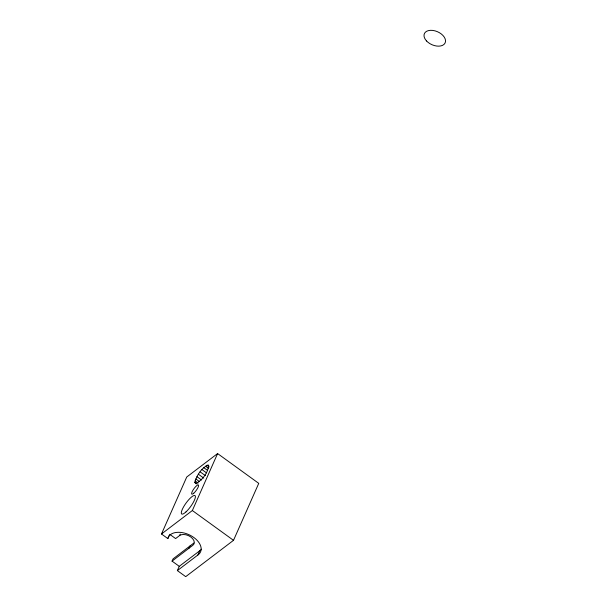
<?xml version="1.0" encoding="UTF-8"?>
<svg xmlns="http://www.w3.org/2000/svg" width="607" height="607" viewBox="0 0 607 607"><rect width="100%" height="100%" fill="white"/><g stroke="black" fill="none" stroke-linecap="round" stroke-linejoin="round"><path stroke-width="0.91" d="M194.801 482.375C196.706 475.41 201.387 468.126 208.011 464.962L208.694 465.296C208.133 472.694 202.245 480.304 195.697 483.665L194.801 482.375L197.085 484.037M167.835 538.584L168.655 536.489A17.747 11.025 23.9 0 1 192.457 536.558A17.747 11.025 23.9 0 1 197.882 555.01L177.365 570.603L185.719 576.65L233.505 540.329L258.749 483.362L217.594 453.558L186.736 477.019L161.485 533.985L167.835 538.584L169.353 535.162M169.732 534.312L175.613 538.576L179.551 535.586L180.211 534.092M161.485 533.985L192.351 510.533L217.594 453.558M201.463 549.198A17.747 11.025 23.9 0 1 199.779 550.739L179.262 566.331L172.062 561.126L173.056 558.888L193.891 543.007M177.365 570.603L179.262 566.331M172.062 561.126L188.959 548.242L189.953 546.004M197.882 555.01L199.779 550.739M188.959 548.242L192.897 545.245A8.521 5.288 23.9 0 0 190.773 536.96A8.521 5.288 23.9 0 0 179.551 535.586M206.911 465.258L209.195 466.912M205.462 466.176L208.512 468.384M203.77 467.648L207.579 470.41M201.949 469.575L206.517 472.883M200.113 471.821L205.454 475.683M198.406 474.242L203.74 478.104M196.926 476.662L201.501 479.978M195.788 478.923L199.597 481.685M195.059 480.873L198.11 483.081M192.351 510.533L233.505 540.329M426.607 41.026A11.358 7.056 23.9 0 0 444.939 43.264A11.358 7.056 23.9 0 0 432.768 30.418A11.358 7.056 23.9 0 0 426.607 41.026M185.977 511.898A11.358 2.883 -54.1 0 0 195.295 495.972A11.358 2.883 -54.1 0 0 183.777 506.526A11.358 2.883 -54.1 0 0 185.977 511.898M193.762 493.233A5.683 1.442 -54.1 0 0 198.61 485.205A5.683 1.442 -54.1 0 0 192.958 490.175A5.683 1.442 -54.1 0 0 193.762 493.233"/></g></svg>
